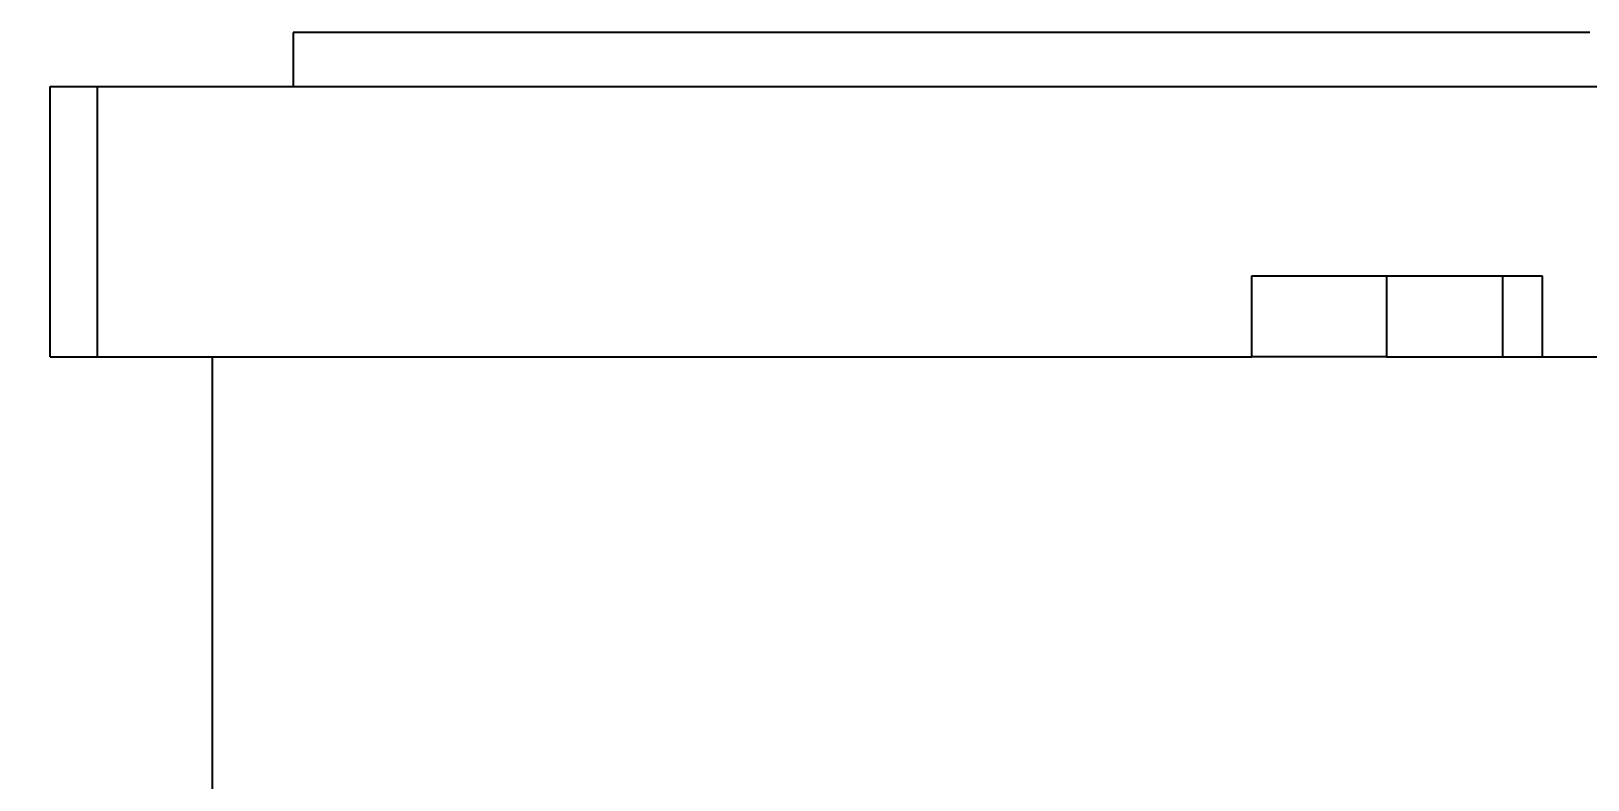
# Model space of a CAD drawing. Extents: x 1661 to 2451, y 0 to 579.
# Drawn here: x 1864.18 to 1890.11, y 242.42 to 254.9 of the extents above; entities that cross this region are included whole.
import ezdxf

# ---------------------------------------------------------------- set-up
doc = ezdxf.new("R2010")
doc.units = 0
doc.header["$LTSCALE"] = 10
doc.header["$MEASUREMENT"] = 0
doc.header["$PDMODE"] = 3
doc.header["$PDSIZE"] = -10
doc.layers.get('0').update_dxf_attribs({"linetype": 'CONTINUOUS'})
doc.layers.get('DEFPOINTS').update_dxf_attribs({"linetype": 'CONTINUOUS'})
doc.layers.add('1', color=7, linetype='CONTINUOUS')
doc.styles.add('Daelim Dimension', font='NanumGothic.ttf')
doc.dimstyles.new('DEFAULT', dxfattribs={"dimscale": 2, "dimtxt": 2, "dimasz": 2, "dimexe": 0, "dimexo": 2, "dimgap": 1, "dimtad": 1, "dimdec": 0, "dimzin": 9, "dimdsep": 46, "dimtxsty": 'Daelim Dimension', "dimcen": 0.5, "dimclrd": 5, "dimclre": 5, "dimclrt": 256, "dimadec": 1, "dimazin": 0, "dimtfac": 1, "dimtdec": 0, "dimtix": 1, "dimtmove": 0, "dimatfit": 3, "dimfxl": 1, "dimtolj": 1, "dimtzin": 1, "dimlwd": 9, "dimlwe": 9, "dimarcsym": 0})

# ---------------------------------------------------------------- blocks, each defined once
blk = doc.blocks.new('*D0')
at = {"color": 5, "lineweight": 9, "ltscale": 0.5, "transparency": 16777216}
for p, q in [((1872.627, 259.845), (1872.627, 257.735)), ((1907.627, 259.845), (1907.627, 257.735)), ((1872.627, 257.735), (1760.008, 257.735)), ((1903.627, 257.735), (1876.627, 257.735))]:
    blk.add_line(p, q, dxfattribs=at)
at = {"color": 5, "ltscale": 0.5, "transparency": 16777216}
for points in [[(1876.627, 258.401), (1876.627, 257.068), (1872.627, 257.735)], [(1903.627, 258.401), (1903.627, 257.068), (1907.627, 257.735)]]:
    blk.add_solid(points, dxfattribs=at)
at = {"layer": 'DEFPOINTS', "color": 0, "ltscale": 0.5, "transparency": 16777216}
for p in [(1907.627, 257.735), (1872.627, 255.845), (1907.627, 255.845)]:
    blk.add_point(p, dxfattribs=at)
at = {"color": 7, "ltscale": 0.5, "transparency": 16777216, "insert": (1803.117, 266.359), "char_height": 10, "attachment_point": 5, "style": 'Daelim Dimension'}
blk.add_mtext('\\A1;설치구멍 %%C35', dxfattribs=at)

msp = doc.modelspace()

# ---------------------------------------------------------------- linework, layer by layer
at = {"layer": '1', "color": 7, "linetype": 'Continuous', "lineweight": -3}
for p, q in [((1890.144, 254.872), (1868.544, 254.872)), ((1868.544, 254.872), (1868.544, 253.972)), ((1864.494, 253.972), (1865.285, 253.972)), ((1864.494, 249.472), (1864.494, 253.972)), ((1865.285, 253.972), (1896.103, 253.972)), ((1865.285, 249.472), (1865.285, 253.972)), ((1884.515, 250.822), (1889.351, 250.822)), ((1884.515, 249.472), (1884.515, 250.822)), ((1886.759, 250.822), (1886.759, 249.472)), ((1888.692, 250.822), (1888.692, 249.472)), ((1889.351, 250.822), (1889.351, 249.472)), ((1864.494, 249.472), (1865.285, 249.472)), ((1865.285, 249.472), (1884.515, 249.472)), ((1867.194, 249.472), (1867.194, 233.272)), ((1886.759, 249.472), (1884.515, 249.472)), ((1886.759, 249.472), (1888.692, 249.472)), ((1888.692, 249.472), (1889.351, 249.472)), ((1889.351, 249.472), (1896.103, 249.472))]:
    msp.add_line(p, q, dxfattribs=at)

# ---------------------------------------------------------------- dimensions: what is measured, and where the dimension line sits
at = {"color": 5, "ltscale": 0.5}
dim = msp.add_linear_dim(base=(1907.627, 257.735), p1=(1872.627, 255.845), p2=(1907.627, 255.845), text='설치구멍 %%C<>', dimstyle='DEFAULT', override={"dimtxt": 5, "dimclrd": 5, "dimclre": 5, "dimclrt": 7}, dxfattribs=at)
dim.commit()
dim.dimension.update_dxf_attribs({"geometry": '*D0', "text_midpoint": (1803.117, 257.735), "dimtype": 160})

doc.saveas('drawing.dxf')
